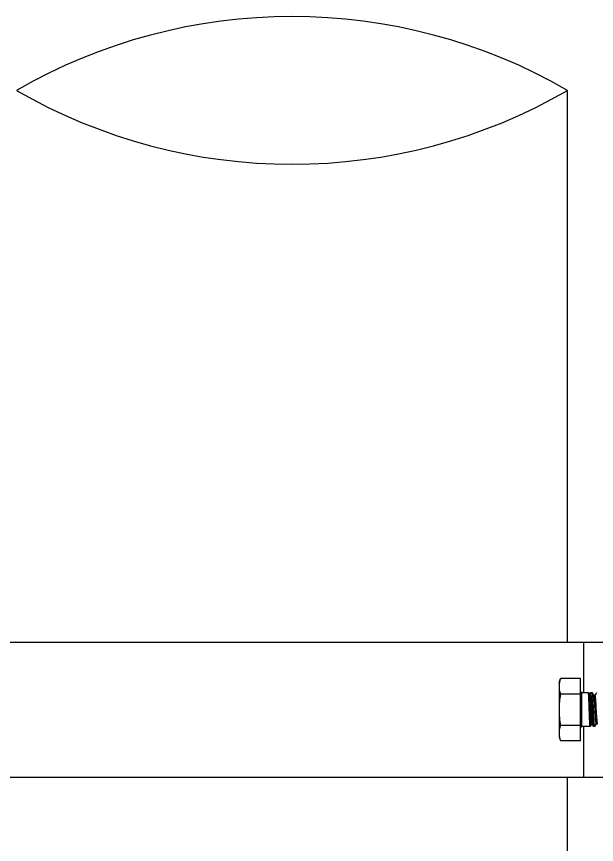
# Model space of a CAD drawing. Extents: x 27938 to 1507990, y 110129 to 923079.
# Drawn here: x 527587 to 529115, y 358222 to 360402 of the extents above; entities that cross this region are included whole.
import ezdxf

# ---------------------------------------------------------------- set-up
doc = ezdxf.new("R2010")
doc.units = 0
doc.header["$LTSCALE"] = 1000
doc.header["$MEASUREMENT"] = 0

msp = doc.modelspace()

# ---------------------------------------------------------------- linework, layer by layer
at = {"linetype": 'Continuous'}
for p, q in [((529038.7, 358754.3), (529038.7, 360207.8)), ((525909.4, 358754.3), (529265.2, 358754.3)), ((529081.4, 358620.8), (529081.4, 358754.3)), ((529016, 358647.5), (529020, 358658.5)), ((529073, 358658.5), (529020, 358658.5)), ((529073, 358494.2), (529073, 358658.5)), ((529016, 358647.5), (529016, 358505.2)), ((529073, 358617.5), (529020, 358617.5)), ((529093.4, 358620.8), (529076.5, 358620.8)), ((529093.4, 358620.8), (529076.5, 358620.8)), ((529076.5, 358531.9), (529076.5, 358620.8)), ((529093.5, 358620.8), (529093.4, 358620.8)), ((529094.5, 358619), (529093.5, 358620.8)), ((529097.7, 358619.1), (529094.4, 358619.1)), ((529098.4, 358620.6), (529097.6, 358619.2)), ((529098.4, 358620.6), (529098.7, 358620.8)), ((529104, 358620.8), (529098.7, 358620.8)), ((529104, 358620.8), (529098.7, 358620.8)), ((529104.1, 358620.7), (529104, 358620.8)), ((529107.9, 358614.2), (529104.1, 358620.7)), ((529111.1, 358614.4), (529107.8, 358614.4)), ((529114.6, 358620.7), (529111, 358614.4)), ((529073, 358535.3), (529020, 358535.3)), ((529098.3, 358531.9), (529076.5, 358531.9)), ((529098.3, 358531.9), (529076.5, 358531.9)), ((529081.4, 358398.4), (529081.4, 358531.9)), ((529098.5, 358532), (529098.3, 358531.9)), ((529098.3, 358531.9), (529098.3, 358531.9)), ((529098.5, 358532), (529101.1, 358536.5)), ((529101, 358536.6), (529104.3, 358536.6)), ((529104.2, 358536.7), (529106.9, 358532.1)), ((529106.9, 358532.1), (529107.1, 358531.9)), ((529110.2, 358531.9), (529107.1, 358531.9)), ((529110.2, 358531.9), (529107.1, 358531.9)), ((529110.4, 358532), (529110.2, 358531.9)), ((529110.2, 358531.9), (529110.2, 358531.9)), ((529110.4, 358532), (529114.5, 358539.1)), ((529114.4, 358539.1), (529117.6, 358539.1)), ((529016, 358505.2), (529020, 358494.2)), ((529073, 358494.2), (529020, 358494.2)), ((525909.4, 358398.4), (529265.2, 358398.4)), ((529038.7, 356840.3), (529038.7, 358398.4))]:
    msp.add_line(p, q, dxfattribs=at)
at = {"color": 0}
for centre, start, end in [((528313, 358950.7), 60, 120), ((528313, 361464.8), 240, 300)]:
    msp.add_arc(centre, 1451.5, start, end, dxfattribs=at)
at = {"linetype": 'Continuous'}
for centre, radius, start, end in [((529073.5, 358636.9), 57.5, 168.6965, 169.4725), ((529076.5, 358624.4), 3.56, 180, 270), ((529076.5, 358528.3), 3.56, 90, 180), ((529073.5, 358515.8), 57.5, 190.5275, 191.3069)]:
    msp.add_arc(centre, radius, start, end, dxfattribs=at)
for points, knots in [([(529020, 358658.5), (529019.7, 358657.7), (529018.5, 358654.3), (529017.6, 358650.8), (529017.1, 358648.2)], [0, 0, 0, 0, 0.253106, 1, 1, 1, 1]), ([(529016, 358638), (529016, 358636.3), (529016.4, 358629.3), (529018.2, 358622.4), (529020, 358617.5)], [0, 0, 0, 0, 0.246324, 1, 1, 1, 1]), ([(529098.3, 358531.9), (529098.2, 358531.9), (529098.1, 358532.3), (529098, 358532.9), (529097.8, 358534), (529097.7, 358535.4), (529097.5, 358537.2), (529097.3, 358540.4), (529097, 358545.1), (529096.7, 358551.6), (529096.4, 358558.9), (529096.1, 358567), (529095.8, 358575.3), (529095.5, 358583.8), (529095.2, 358591.9), (529094.9, 358599.5), (529094.6, 358606.2), (529094.4, 358611.8), (529094.1, 358616.1), (529093.9, 358618.8), (529093.6, 358620.2), (529093.6, 358620.6), (529093.5, 358620.8)], [0, 0, 0, 0, 0.003341, 0.010939, 0.022966, 0.039355, 0.059974, 0.084639, 0.145183, 0.218785, 0.302749, 0.393988, 0.489144, 0.584725, 0.67722, 0.763222, 0.839568, 0.903457, 0.952554, 0.985078, 0.99476, 1, 1, 1, 1]), ([(529101, 358536.6), (529100.9, 358536.6), (529100.7, 358536.9), (529100.6, 358537.4), (529100.4, 358538.4), (529100.1, 358540.4), (529099.7, 358543.8), (529099.3, 358548.7), (529098.9, 358554.7), (529098.5, 358561.5), (529098.1, 358568.9), (529097.6, 358579.2), (529097.1, 358589.3), (529096.5, 358598.9), (529096.1, 358605.1), (529095.7, 358610.3), (529095.4, 358614.4), (529095, 358617.1), (529094.8, 358618.6), (529094.5, 358619)], [0, 0, 0, 0, 0.003453, 0.010902, 0.022763, 0.039014, 0.084102, 0.144511, 0.217944, 0.301623, 0.392412, 0.486951, 0.673489, 0.7588, 0.83473, 0.898664, 0.948459, 0.982524, 1, 1, 1, 1]), ([(529104.2, 358536.7), (529103.9, 358537.2), (529103.7, 358538.7), (529103.2, 358541.6), (529102.9, 358545.9), (529102.5, 358551.4), (529102.1, 358557.8), (529101.5, 358567.5), (529101, 358577.7), (529100.5, 358587.9), (529100.1, 358595.2), (529099.7, 358601.9), (529099.3, 358607.6), (529098.9, 358612.3), (529098.6, 358615.5), (529098.3, 358617.4), (529098.1, 358618.3), (529097.9, 358618.8), (529097.8, 358619.1), (529097.7, 358619.1)], [0, 0, 0, 0, 0.018666, 0.054844, 0.107331, 0.174142, 0.252739, 0.34016, 0.528282, 0.622102, 0.711243, 0.792554, 0.863208, 0.920799, 0.96343, 0.978707, 0.989821, 0.996781, 1, 1, 1, 1]), ([(529098.7, 358620.8), (529098.8, 358620.8), (529099.1, 358620.7), (529099.2, 358620.3), (529099.2, 358620.1)], [0, 0, 0, 0, 0.145776, 1, 1, 1, 1]), ([(529099.2, 358620.1), (529099.5, 358619.4), (529099.8, 358617.5), (529100.3, 358614.1), (529100.8, 358609.5), (529101.4, 358601.4), (529102.2, 358589.6), (529103.1, 358574.6), (529103.9, 358561.9), (529104.5, 358552.3), (529105, 358546.1), (529105.4, 358540.9), (529105.9, 358536.8), (529106.3, 358534), (529106.6, 358532.5), (529106.9, 358532.1)], [0, 0, 0, 0, 0.024851, 0.064429, 0.117626, 0.182805, 0.340627, 0.518099, 0.6929, 0.772338, 0.843044, 0.902787, 0.949703, 0.982372, 1, 1, 1, 1]), ([(529110.2, 358531.9), (529110.1, 358531.9), (529110, 358532.3), (529109.8, 358532.9), (529109.6, 358534), (529109.3, 358536.1), (529109, 358539.7), (529108.6, 358545), (529108.2, 358551.4), (529107.9, 358558.7), (529107.5, 358566.7), (529107.1, 358575), (529106.7, 358583.4), (529106.4, 358591.5), (529106, 358599), (529105.6, 358605.8), (529105.3, 358611.4), (529104.9, 358615.8), (529104.6, 358618.8), (529104.4, 358620.3), (529104.1, 358620.7)], [0, 0, 0, 0, 0.003595, 0.011264, 0.023265, 0.039554, 0.084464, 0.144449, 0.21736, 0.300564, 0.391048, 0.485525, 0.580564, 0.672718, 0.758642, 0.835218, 0.899669, 0.949676, 0.983465, 1, 1, 1, 1]), ([(529114.4, 358539.1), (529114.3, 358539.1), (529114.1, 358539.3), (529113.9, 358540.2), (529113.5, 358542.2), (529113.1, 358545.4), (529112.7, 358549.8), (529112.3, 358555.2), (529111.9, 358561.4), (529111.5, 358568), (529111, 358577.4), (529110.5, 358586.6), (529110, 358595.4), (529109.6, 358601.1), (529109.2, 358606), (529108.8, 358609.8), (529108.4, 358612.4), (529108.2, 358613.8), (529107.9, 358614.2)], [0, 0, 0, 0, 0.003527, 0.010833, 0.038211, 0.082176, 0.141245, 0.213301, 0.295738, 0.385567, 0.479533, 0.666283, 0.752354, 0.829384, 0.894647, 0.945862, 0.981304, 1, 1, 1, 1]), ([(529117.5, 358539.2), (529117.3, 358539.7), (529117, 358541.1), (529116.6, 358543.7), (529116.3, 358547.6), (529115.9, 358552.5), (529115.5, 358558.3), (529114.9, 358567.1), (529114.4, 358576.4), (529113.9, 358585.7), (529113.5, 358592.3), (529113.1, 358598.4), (529112.7, 358603.7), (529112.3, 358608.1), (529111.9, 358611.3), (529111.6, 358613.3), (529111.3, 358614.1), (529111.1, 358614.4), (529111.1, 358614.4)], [0, 0, 0, 0, 0.019043, 0.055063, 0.107001, 0.173025, 0.250754, 0.337372, 0.524516, 0.618282, 0.707667, 0.789473, 0.860794, 0.919118, 0.962435, 0.989361, 0.996538, 1, 1, 1, 1]), ([(529020, 358535.3), (529019.4, 358533.6), (529017.2, 358526.9), (529016, 358519.9), (529016, 358514.7)], [0, 0, 0, 0, 0.255696, 1, 1, 1, 1]), ([(529017.1, 358504.5), (529017.6, 358501.9), (529018.5, 358498.4), (529019.7, 358495), (529020, 358494.2)], [0, 0, 0, 0, 0.746895, 1, 1, 1, 1])]:
    msp.add_open_spline(points, degree=3, knots=knots, dxfattribs=at)
for points in [[(529016.9, 358647.4), (529016.3, 358644.3), (529016, 358641.1), (529016, 358638)], [(529020, 358617.5), (529017.6, 358603.9), (529016, 358590.1), (529016, 358576.4)], [(529016, 358576.4), (529016, 358562.6), (529017.6, 358548.8), (529020, 358535.3)], [(529016, 358514.7), (529016, 358511.6), (529016.3, 358508.4), (529016.9, 358505.3)]]:
    msp.add_open_spline(points, degree=3, dxfattribs=at)

doc.saveas('drawing.dxf')
